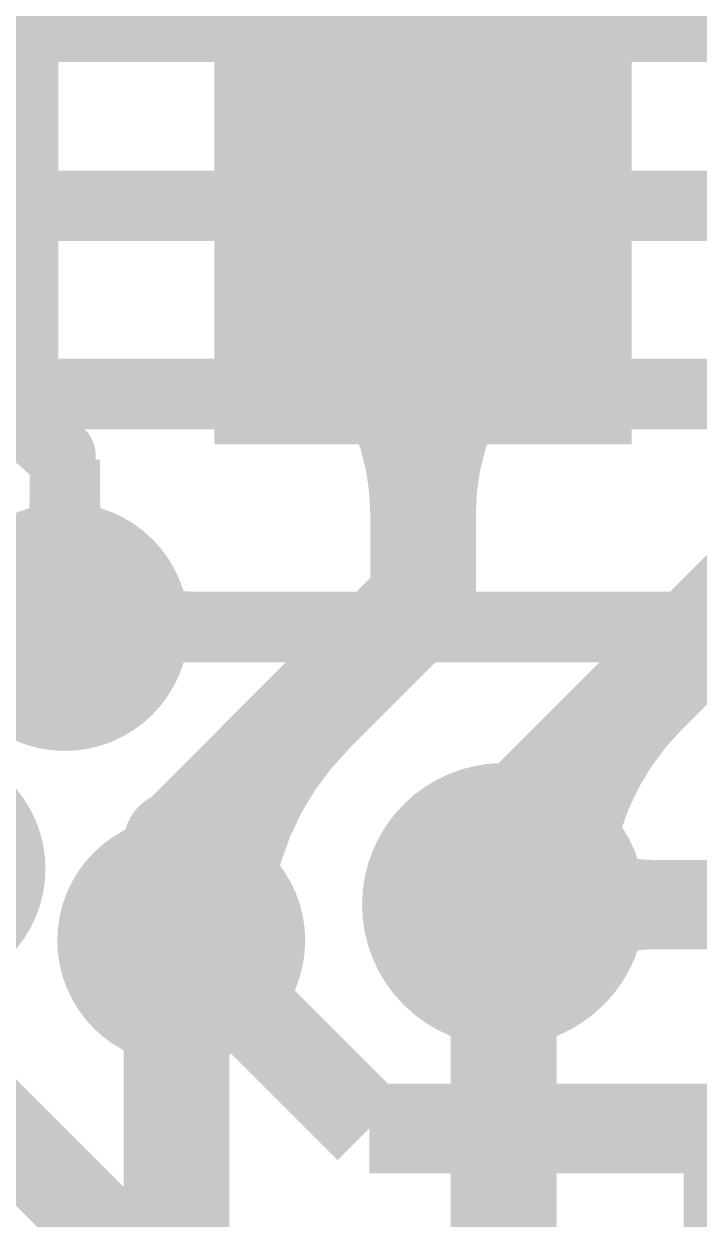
# Model space of a CAD drawing. Extents: x 56.2 to 141.8, y 48 to 96.4.
# Drawn here: x 98.334 to 100.249, y 84.275 to 87.663 of the extents above; entities that cross this region are included whole.
import ezdxf

# ---------------------------------------------------------------- set-up
doc = ezdxf.new("R2010")
doc.units = 0
doc.header["$MEASUREMENT"] = 0
for name, color, linetype in [('BOTTOMLAYER', 5, 'CONTINUOUS'), ('BOTTOMSOLDER', 6, 'CONTINUOUS'), ('MULTILAYER', 9, 'CONTINUOUS'), ('TOPLAYER', 1, 'CONTINUOUS'), ('TOPPASTE', 8, 'CONTINUOUS'), ('TOPSOLDER', 216, 'CONTINUOUS')]:
    doc.layers.add(name, color=color, linetype=linetype)

msp = doc.modelspace()

# ---------------------------------------------------------------- linework, layer by layer
at = {"layer": 'BOTTOMLAYER'}
for points, const_width in [([(95.377, 87.6554), (102.616, 87.6554)], 0.2), ([(96.5454, 87.1474), (102.2604, 87.1474)], 0.2), ([(97.1296, 86.614), (101.981, 86.614)], 0.2), ([(98.4504, 85.9536), (100.6094, 85.9536)], 0.2), ([(99.695, 85.1662), (100.5078, 85.1662)], 0.254), ([(98.7806, 85.0646), (99.314, 84.5312)], 0.254), ([(98.044, 84.7598), (98.8568, 83.947)], 0.254), ([(99.314, 84.5312), (100.3808, 84.5312)], 0.254)]:
    msp.add_lwpolyline(points, dxfattribs=dict(at, const_width=const_width))
for points, const_width in [([(98.325402, 85.9536, 1), (98.575398, 85.9536, 1)], 0.249999), ([(98.506465, 86.059665, 1), (98.606465, 86.059665, 1)], 0.1), ([(98.506465, 86.059665, 1), (98.606465, 86.059665, 1)], 0.1), ([(98.506465, 86.059665, 1), (98.606465, 86.059665, 1)], 0.1), ([(98.506465, 86.059665, 1), (98.606465, 86.059665, 1)], 0.1), ([(98.76253, 85.9536, 1), (98.86253, 85.9536, 1)], 0.1), ([(98.76253, 85.9536, 1), (98.86253, 85.9536, 1)], 0.1), ([(98.76253, 85.9536, 1), (98.86253, 85.9536, 1)], 0.1), ([(98.76253, 85.9536, 1), (98.86253, 85.9536, 1)], 0.1), ([(98.76253, 85.9536, 1), (98.86253, 85.9536, 1)], 0.1), ([(98.76253, 85.9536, 1), (98.86253, 85.9536, 1)], 0.1), ([(98.76253, 85.9536, 1), (98.86253, 85.9536, 1)], 0.1), ([(98.76253, 85.9536, 1), (98.86253, 85.9536, 1)], 0.1), ([(98.506465, 85.847535, 1), (98.606465, 85.847535, 1)], 0.1), ([(98.506465, 85.847535, 1), (98.606465, 85.847535, 1)], 0.1), ([(98.506465, 85.847535, 1), (98.606465, 85.847535, 1)], 0.1), ([(98.506465, 85.847535, 1), (98.606465, 85.847535, 1)], 0.1), ([(99.545, 85.1662, 1), (99.845, 85.1662, 1)], 0.299999), ([(99.753829, 85.288529, 1), (99.880829, 85.288529, 1)], 0.127), ([(99.753829, 85.288529, 1), (99.880829, 85.288529, 1)], 0.127), ([(99.753829, 85.288529, 1), (99.880829, 85.288529, 1)], 0.127), ([(99.753829, 85.288529, 1), (99.880829, 85.288529, 1)], 0.127), ([(99.753829, 85.288529, 1), (99.880829, 85.288529, 1)], 0.127), ([(99.753829, 85.288529, 1), (99.880829, 85.288529, 1)], 0.127), ([(99.753829, 85.288529, 1), (99.880829, 85.288529, 1)], 0.127), ([(99.753829, 85.288529, 1), (99.880829, 85.288529, 1)], 0.127), ([(98.655602, 85.0646, 1), (98.905598, 85.0646, 1)], 0.249999), ([(100.049157, 85.1662, 1), (100.176157, 85.1662, 1)], 0.127), ([(100.049157, 85.1662, 1), (100.176157, 85.1662, 1)], 0.127), ([(100.049157, 85.1662, 1), (100.176157, 85.1662, 1)], 0.127), ([(100.049157, 85.1662, 1), (100.176157, 85.1662, 1)], 0.127), ([(100.049157, 85.1662, 1), (100.176157, 85.1662, 1)], 0.127), ([(100.049157, 85.1662, 1), (100.176157, 85.1662, 1)], 0.127), ([(100.049157, 85.1662, 1), (100.176157, 85.1662, 1)], 0.127), ([(100.049157, 85.1662, 1), (100.176157, 85.1662, 1)], 0.127), ([(100.049157, 85.1662, 1), (100.176157, 85.1662, 1)], 0.127), ([(100.049157, 85.1662, 1), (100.176157, 85.1662, 1)], 0.127), ([(100.049157, 85.1662, 1), (100.176157, 85.1662, 1)], 0.127), ([(100.049157, 85.1662, 1), (100.176157, 85.1662, 1)], 0.127), ([(100.049157, 85.1662, 1), (100.176157, 85.1662, 1)], 0.127), ([(100.049157, 85.1662, 1), (100.176157, 85.1662, 1)], 0.127), ([(100.049157, 85.1662, 1), (100.176157, 85.1662, 1)], 0.127), ([(100.049157, 85.1662, 1), (100.176157, 85.1662, 1)], 0.127), ([(98.840099, 85.0646, 1), (98.967099, 85.0646, 1)], 0.127), ([(98.840099, 85.0646, 1), (98.967099, 85.0646, 1)], 0.127), ([(98.840099, 85.0646, 1), (98.967099, 85.0646, 1)], 0.127), ([(98.840099, 85.0646, 1), (98.967099, 85.0646, 1)], 0.127), ([(98.840099, 85.0646, 1), (98.967099, 85.0646, 1)], 0.127), ([(98.840099, 85.0646, 1), (98.967099, 85.0646, 1)], 0.127), ([(98.840099, 85.0646, 1), (98.967099, 85.0646, 1)], 0.127), ([(98.840099, 85.0646, 1), (98.967099, 85.0646, 1)], 0.127), ([(98.840099, 85.0646, 1), (98.967099, 85.0646, 1)], 0.127), ([(98.840099, 85.0646, 1), (98.967099, 85.0646, 1)], 0.127), ([(98.840099, 85.0646, 1), (98.967099, 85.0646, 1)], 0.127), ([(98.840099, 85.0646, 1), (98.967099, 85.0646, 1)], 0.127), ([(98.840099, 85.0646, 1), (98.967099, 85.0646, 1)], 0.127), ([(98.840099, 85.0646, 1), (98.967099, 85.0646, 1)], 0.127), ([(99.753829, 85.043871, 1), (99.880829, 85.043871, 1)], 0.127), ([(99.753829, 85.043871, 1), (99.880829, 85.043871, 1)], 0.127), ([(99.753829, 85.043871, 1), (99.880829, 85.043871, 1)], 0.127), ([(99.753829, 85.043871, 1), (99.880829, 85.043871, 1)], 0.127), ([(99.753829, 85.043871, 1), (99.880829, 85.043871, 1)], 0.127), ([(99.753829, 85.043871, 1), (99.880829, 85.043871, 1)], 0.127), ([(99.753829, 85.043871, 1), (99.880829, 85.043871, 1)], 0.127), ([(99.753829, 85.043871, 1), (99.880829, 85.043871, 1)], 0.127), ([(98.7171, 84.9416, 1), (98.8441, 84.9416, 1)], 0.127), ([(98.7171, 84.9416, 1), (98.8441, 84.9416, 1)], 0.127), ([(98.7171, 84.9416, 1), (98.8441, 84.9416, 1)], 0.127), ([(98.7171, 84.9416, 1), (98.8441, 84.9416, 1)], 0.127), ([(98.7171, 84.9416, 1), (98.8441, 84.9416, 1)], 0.127), ([(98.7171, 84.9416, 1), (98.8441, 84.9416, 1)], 0.127), ([(98.7171, 84.9416, 1), (98.8441, 84.9416, 1)], 0.127), ([(98.7171, 84.9416, 1), (98.8441, 84.9416, 1)], 0.127), ([(98.7171, 84.9416, 1), (98.8441, 84.9416, 1)], 0.127), ([(98.7171, 84.9416, 1), (98.8441, 84.9416, 1)], 0.127), ([(98.7171, 84.9416, 1), (98.8441, 84.9416, 1)], 0.127), ([(98.7171, 84.9416, 1), (98.8441, 84.9416, 1)], 0.127), ([(98.7171, 84.9416, 1), (98.8441, 84.9416, 1)], 0.127), ([(98.7171, 84.9416, 1), (98.8441, 84.9416, 1)], 0.127), ([(98.927072, 84.854626, 1), (99.054072, 84.854626, 1)], 0.127), ([(98.927072, 84.854626, 1), (99.054072, 84.854626, 1)], 0.127), ([(98.927072, 84.854626, 1), (99.054072, 84.854626, 1)], 0.127), ([(98.927072, 84.854626, 1), (99.054072, 84.854626, 1)], 0.127), ([(98.927072, 84.854626, 1), (99.054072, 84.854626, 1)], 0.127), ([(98.927072, 84.854626, 1), (99.054072, 84.854626, 1)], 0.127), ([(98.927072, 84.854626, 1), (99.054072, 84.854626, 1)], 0.127), ([(98.927072, 84.854626, 1), (99.054072, 84.854626, 1)], 0.127), ([(98.927072, 84.854626, 1), (99.054072, 84.854626, 1)], 0.127), ([(98.927072, 84.854626, 1), (99.054072, 84.854626, 1)], 0.127), ([(98.927072, 84.854626, 1), (99.054072, 84.854626, 1)], 0.127), ([(98.927072, 84.854626, 1), (99.054072, 84.854626, 1)], 0.127), ([(98.927072, 84.854626, 1), (99.054072, 84.854626, 1)], 0.127), ([(98.927072, 84.854626, 1), (99.054072, 84.854626, 1)], 0.127), ([(98.927074, 84.854628, 1), (99.054074, 84.854628, 1)], 0.127), ([(98.927074, 84.854628, 1), (99.054074, 84.854628, 1)], 0.127), ([(98.927074, 84.854628, 1), (99.054074, 84.854628, 1)], 0.127), ([(98.927074, 84.854628, 1), (99.054074, 84.854628, 1)], 0.127), ([(98.927074, 84.854628, 1), (99.054074, 84.854628, 1)], 0.127), ([(98.927074, 84.854628, 1), (99.054074, 84.854628, 1)], 0.127), ([(98.927074, 84.854628, 1), (99.054074, 84.854628, 1)], 0.127), ([(98.927074, 84.854628, 1), (99.054074, 84.854628, 1)], 0.127), ([(98.927074, 84.854628, 1), (99.054074, 84.854628, 1)], 0.127), ([(98.927074, 84.854628, 1), (99.054074, 84.854628, 1)], 0.127), ([(98.927074, 84.854628, 1), (99.054074, 84.854628, 1)], 0.127), ([(98.927074, 84.854628, 1), (99.054074, 84.854628, 1)], 0.127), ([(98.927074, 84.854628, 1), (99.054074, 84.854628, 1)], 0.127), ([(98.927074, 84.854628, 1), (99.054074, 84.854628, 1)], 0.127)]:
    msp.add_lwpolyline(points, format="xyb", close=True, dxfattribs=dict(at, const_width=const_width))
for points, const_width in [([(98.81253, 85.9536, -0.198912), (98.556465, 86.059665)], 0.2), ([(98.81253, 85.9536, -0.198912), (98.556465, 86.059665)], 0.2), ([(98.81253, 85.9536, -0.198912), (98.556465, 86.059665)], 0.2), ([(98.81253, 85.9536, -0.198912), (98.556465, 86.059665)], 0.2), ([(98.556465, 85.847535, -0.198912), (98.81253, 85.9536)], 0.2), ([(98.556465, 85.847535, -0.198912), (98.81253, 85.9536)], 0.2), ([(98.556465, 85.847535, -0.198912), (98.81253, 85.9536)], 0.2), ([(98.556465, 85.847535, -0.198912), (98.81253, 85.9536)], 0.2), ([(100.112657, 85.1662, -0.198912), (99.817329, 85.288529)], 0.254), ([(100.112657, 85.1662, -0.198912), (99.817329, 85.288529)], 0.254), ([(100.112657, 85.1662, -0.198912), (99.817329, 85.288529)], 0.254), ([(100.112657, 85.1662, -0.198912), (99.817329, 85.288529)], 0.254), ([(100.112657, 85.1662, -0.198912), (99.817329, 85.288529)], 0.254), ([(100.112657, 85.1662, -0.198912), (99.817329, 85.288529)], 0.254), ([(100.112657, 85.1662, -0.198912), (99.817329, 85.288529)], 0.254), ([(100.112657, 85.1662, -0.198912), (99.817329, 85.288529)], 0.254), ([(99.817329, 85.043871, -0.198912), (100.112657, 85.1662)], 0.254), ([(99.817329, 85.043871, -0.198912), (100.112657, 85.1662)], 0.254), ([(99.817329, 85.043871, -0.198912), (100.112657, 85.1662)], 0.254), ([(99.817329, 85.043871, -0.198912), (100.112657, 85.1662)], 0.254), ([(99.817329, 85.043871, -0.198912), (100.112657, 85.1662)], 0.254), ([(99.817329, 85.043871, -0.198912), (100.112657, 85.1662)], 0.254), ([(99.817329, 85.043871, -0.198912), (100.112657, 85.1662)], 0.254), ([(99.817329, 85.043871, -0.198912), (100.112657, 85.1662)], 0.254), ([(98.990574, 84.854628, -0.198912), (98.903599, 85.0646)], 0.254), ([(98.990574, 84.854628, -0.198912), (98.903599, 85.0646)], 0.254), ([(98.990574, 84.854628, -0.198912), (98.903599, 85.0646)], 0.254), ([(98.990574, 84.854628, -0.198912), (98.903599, 85.0646)], 0.254), ([(98.990574, 84.854628, -0.198912), (98.903599, 85.0646)], 0.254), ([(98.990574, 84.854628, -0.198912), (98.903599, 85.0646)], 0.254), ([(98.990574, 84.854628, -0.198912), (98.903599, 85.0646)], 0.254), ([(98.990574, 84.854628, -0.198912), (98.903599, 85.0646)], 0.254), ([(98.990574, 84.854628, -0.198912), (98.903599, 85.0646)], 0.254), ([(98.990574, 84.854628, -0.198912), (98.903599, 85.0646)], 0.254), ([(98.990574, 84.854628, -0.198912), (98.903599, 85.0646)], 0.254), ([(98.990574, 84.854628, -0.198912), (98.903599, 85.0646)], 0.254), ([(98.990574, 84.854628, -0.198912), (98.903599, 85.0646)], 0.254), ([(98.990574, 84.854628, -0.198912), (98.903599, 85.0646)], 0.254), ([(98.7806, 84.9416, -0.198912), (98.990572, 84.854626)], 0.254), ([(98.7806, 84.9416, -0.198912), (98.990572, 84.854626)], 0.254), ([(98.7806, 84.9416, -0.198912), (98.990572, 84.854626)], 0.254), ([(98.7806, 84.9416, -0.198912), (98.990572, 84.854626)], 0.254), ([(98.7806, 84.9416, -0.198912), (98.990572, 84.854626)], 0.254), ([(98.7806, 84.9416, -0.198912), (98.990572, 84.854626)], 0.254), ([(98.7806, 84.9416, -0.198912), (98.990572, 84.854626)], 0.254), ([(98.7806, 84.9416, -0.198912), (98.990572, 84.854626)], 0.254), ([(98.7806, 84.9416, -0.198912), (98.990572, 84.854626)], 0.254), ([(98.7806, 84.9416, -0.198912), (98.990572, 84.854626)], 0.254), ([(98.7806, 84.9416, -0.198912), (98.990572, 84.854626)], 0.254), ([(98.7806, 84.9416, -0.198912), (98.990572, 84.854626)], 0.254), ([(98.7806, 84.9416, -0.198912), (98.990572, 84.854626)], 0.254), ([(98.7806, 84.9416, -0.198912), (98.990572, 84.854626)], 0.254)]:
    msp.add_lwpolyline(points, format="xyb", dxfattribs=dict(at, const_width=const_width))
at = {"layer": 'BOTTOMSOLDER'}
for points, const_width in [([(98.274602, 85.9536, 1), (98.626198, 85.9536, 1)], 0.351599), ([(97.868202, 85.2678, 1), (98.219798, 85.2678, 1)], 0.351599), ([(99.4942, 85.1662, 1), (99.8958, 85.1662, 1)], 0.401599), ([(98.604802, 85.0646, 1), (98.956398, 85.0646, 1)], 0.351599)]:
    msp.add_lwpolyline(points, format="xyb", close=True, dxfattribs=dict(at, const_width=const_width))
at = {"layer": 'MULTILAYER'}
for points, const_width in [([(98.325402, 85.9536, 1), (98.575398, 85.9536, 1)], 0.249999), ([(99.545, 85.1662, 1), (99.845, 85.1662, 1)], 0.299999), ([(98.655602, 85.0646, 1), (98.905598, 85.0646, 1)], 0.249999)]:
    msp.add_lwpolyline(points, format="xyb", close=True, dxfattribs=dict(at, const_width=const_width))
at = {"layer": 'TOPLAYER'}
for points, const_width in [([(99.4664, 86.0298), (99.4664, 87.037796)], 0.299999), ([(97.8408, 87.037796), (98.4504, 86.428196)], 0.2), ([(99.695, 85.3694), (101.219, 86.8934)], 0.299999), ([(98.4504, 85.9536), (98.4504, 86.428196)], 0.2), ([(98.766887, 85.330287), (99.4664, 86.0298)], 0.299999), ([(99.695, 84.0994), (99.695, 85.3694)], 0.299999), ([(98.766887, 84.123101), (98.766887, 85.330287)], 0.299999), ([(100.3554, 84.488404), (101.160196, 85.2932)], 0.299999), ([(100.3554, 83.8454), (100.3554, 84.488404)], 0.299999)]:
    msp.add_lwpolyline(points, dxfattribs=dict(at, const_width=const_width))
for points, const_width in [([(98.437873, 86.440724, -0.220221), (98.229583, 87.00803)], 0.2), ([(98.437873, 86.440724, -0.220221), (98.229583, 87.00803)], 0.2), ([(98.437873, 86.440724, -0.220221), (98.229583, 87.00803)], 0.2), ([(99.24366, 86.815056, -0.198912), (99.4664, 86.277318)], 0.299999), ([(99.24366, 86.815056, -0.198912), (99.4664, 86.277318)], 0.299999), ([(99.24366, 86.815056, -0.198912), (99.4664, 86.277318)], 0.299999), ([(99.24366, 86.815056, -0.198912), (99.4664, 86.277318)], 0.299999), ([(99.24366, 86.815056, -0.198912), (99.4664, 86.277318)], 0.299999), ([(99.24366, 86.815056, -0.198912), (99.4664, 86.277318)], 0.299999), ([(99.24366, 86.815056, -0.198912), (99.4664, 86.277318)], 0.299999), ([(99.24366, 86.815056, -0.198912), (99.4664, 86.277318)], 0.299999), ([(99.4664, 86.277318, -0.198912), (99.68914, 86.815056)], 0.299999), ([(99.4664, 86.277318, -0.198912), (99.68914, 86.815056)], 0.299999), ([(99.4664, 86.277318, -0.198912), (99.68914, 86.815056)], 0.299999), ([(99.4664, 86.277318, -0.198912), (99.68914, 86.815056)], 0.299999), ([(99.4664, 86.277318, -0.198912), (99.68914, 86.815056)], 0.299999), ([(99.4664, 86.277318, -0.198912), (99.68914, 86.815056)], 0.299999), ([(99.4664, 86.277318, -0.198912), (99.68914, 86.815056)], 0.299999), ([(99.4664, 86.277318, -0.198912), (99.68914, 86.815056)], 0.299999), ([(97.869474, 86.672814, -0.201531), (98.437875, 86.440721)], 0.2), ([(97.869474, 86.672814, -0.201531), (98.437875, 86.440721)], 0.2), ([(97.869474, 86.672814, -0.201531), (98.437875, 86.440721)], 0.2), ([(98.4504, 86.31573, -0.198912), (98.344335, 86.059665)], 0.2), ([(98.4504, 86.31573, -0.198912), (98.344335, 86.059665)], 0.2), ([(98.4504, 86.31573, -0.198912), (98.344335, 86.059665)], 0.2), ([(98.4504, 86.31573, -0.198912), (98.344335, 86.059665)], 0.2), ([(98.556465, 86.059665, -0.198912), (98.4504, 86.31573)], 0.2), ([(98.556465, 86.059665, -0.198912), (98.4504, 86.31573)], 0.2), ([(98.556465, 86.059665, -0.198912), (98.4504, 86.31573)], 0.2), ([(98.556465, 86.059665, -0.198912), (98.4504, 86.31573)], 0.2), ([(99.845, 85.1662, -0.198912), (100.09475, 85.769148)], 0.299999), ([(99.845, 85.1662, -0.198912), (100.09475, 85.769148)], 0.299999), ([(99.845, 85.1662, -0.198912), (100.09475, 85.769148)], 0.299999), ([(99.845, 85.1662, -0.198912), (100.09475, 85.769148)], 0.299999), ([(99.845, 85.1662, -0.198912), (100.09475, 85.769148)], 0.299999), ([(99.845, 85.1662, -0.198912), (100.09475, 85.769148)], 0.299999), ([(99.845, 85.1662, -0.198912), (100.09475, 85.769148)], 0.299999), ([(99.845, 85.1662, -0.198912), (100.09475, 85.769148)], 0.299999), ([(98.8806, 85.0646, -0.198912), (99.148877, 85.712275)], 0.299999), ([(98.8806, 85.0646, -0.198912), (99.148877, 85.712275)], 0.299999), ([(98.851311, 85.135311, -0.198912), (98.766887, 85.339128)], 0.299999), ([(98.851311, 85.135311, -0.198912), (98.766887, 85.339128)], 0.299999), ([(98.851311, 85.135311, -0.198912), (98.766887, 85.339128)], 0.299999), ([(98.851311, 85.135311, -0.198912), (98.766887, 85.339128)], 0.299999), ([(98.851311, 85.135311, -0.198912), (98.766887, 85.339128)], 0.299999), ([(98.851311, 85.135311, -0.198912), (98.766887, 85.339128)], 0.299999), ([(99.588935, 85.060135, -0.198912), (99.695, 84.80407)], 0.299999), ([(99.588935, 85.060135, -0.198912), (99.695, 84.80407)], 0.299999), ([(99.588935, 85.060135, -0.198912), (99.695, 84.80407)], 0.299999), ([(99.588935, 85.060135, -0.198912), (99.695, 84.80407)], 0.299999), ([(99.588935, 85.060135, -0.198912), (99.695, 84.80407)], 0.299999), ([(99.588935, 85.060135, -0.198912), (99.695, 84.80407)], 0.299999), ([(99.588935, 85.060135, -0.198912), (99.695, 84.80407)], 0.299999), ([(99.588935, 85.060135, -0.198912), (99.695, 84.80407)], 0.299999), ([(99.695, 84.80407, -0.198912), (99.801065, 85.060135)], 0.299999), ([(99.695, 84.80407, -0.198912), (99.801065, 85.060135)], 0.299999), ([(99.695, 84.80407, -0.198912), (99.801065, 85.060135)], 0.299999), ([(99.695, 84.80407, -0.198912), (99.801065, 85.060135)], 0.299999), ([(99.695, 84.80407, -0.198912), (99.801065, 85.060135)], 0.299999), ([(99.695, 84.80407, -0.198912), (99.801065, 85.060135)], 0.299999), ([(99.695, 84.80407, -0.198912), (99.801065, 85.060135)], 0.299999), ([(99.695, 84.80407, -0.198912), (99.801065, 85.060135)], 0.299999), ([(98.766887, 84.790072, -0.198912), (98.851311, 84.993889)], 0.299999), ([(98.766887, 84.790072, -0.198912), (98.851311, 84.993889)], 0.299999), ([(98.766887, 84.790072, -0.198912), (98.851311, 84.993889)], 0.299999), ([(98.766887, 84.790072, -0.198912), (98.851311, 84.993889)], 0.299999), ([(98.766887, 84.790072, -0.198912), (98.851311, 84.993889)], 0.299999), ([(98.766887, 84.790072, -0.198912), (98.851311, 84.993889)], 0.299999), ([(98.766887, 84.790072, -0.198912), (98.851311, 84.993889)], 0.299999), ([(98.766887, 84.790072, -0.198912), (98.851311, 84.993889)], 0.299999), ([(98.766887, 84.790072, -0.198912), (98.851311, 84.993889)], 0.299999), ([(98.766887, 84.790072, -0.198912), (98.851311, 84.993889)], 0.299999), ([(98.766887, 84.790072, -0.198912), (98.851311, 84.993889)], 0.299999), ([(98.766887, 84.790072, -0.198912), (98.851311, 84.993889)], 0.299999), ([(98.766887, 84.790072, -0.198912), (98.851311, 84.993889)], 0.299999), ([(98.766887, 84.790072, -0.198912), (98.851311, 84.993889)], 0.299999)]:
    msp.add_lwpolyline(points, format="xyb", dxfattribs=dict(at, const_width=const_width))
for points, const_width in [([(99.168661, 86.815056, 1), (99.318658, 86.815056, 1)], 0.15), ([(99.168661, 86.815056, 1), (99.318658, 86.815056, 1)], 0.15), ([(99.168661, 86.815056, 1), (99.318658, 86.815056, 1)], 0.15), ([(99.168661, 86.815056, 1), (99.318658, 86.815056, 1)], 0.15), ([(99.168661, 86.815056, 1), (99.318658, 86.815056, 1)], 0.15), ([(99.168661, 86.815056, 1), (99.318658, 86.815056, 1)], 0.15), ([(99.168661, 86.815056, 1), (99.318658, 86.815056, 1)], 0.15), ([(99.168661, 86.815056, 1), (99.318658, 86.815056, 1)], 0.15), ([(99.614142, 86.815056, 1), (99.764139, 86.815056, 1)], 0.15), ([(99.614142, 86.815056, 1), (99.764139, 86.815056, 1)], 0.15), ([(99.614142, 86.815056, 1), (99.764139, 86.815056, 1)], 0.15), ([(99.614142, 86.815056, 1), (99.764139, 86.815056, 1)], 0.15), ([(99.614142, 86.815056, 1), (99.764139, 86.815056, 1)], 0.15), ([(99.614142, 86.815056, 1), (99.764139, 86.815056, 1)], 0.15), ([(99.614142, 86.815056, 1), (99.764139, 86.815056, 1)], 0.15), ([(99.614142, 86.815056, 1), (99.764139, 86.815056, 1)], 0.15), ([(98.387873, 86.440724, 1), (98.487873, 86.440724, 1)], 0.1), ([(98.387873, 86.440724, 1), (98.487873, 86.440724, 1)], 0.1), ([(98.387873, 86.440724, 1), (98.487873, 86.440724, 1)], 0.1), ([(98.387875, 86.440721, 1), (98.487875, 86.440721, 1)], 0.1), ([(98.387875, 86.440721, 1), (98.487875, 86.440721, 1)], 0.1), ([(98.387875, 86.440721, 1), (98.487875, 86.440721, 1)], 0.1), ([(98.4004, 86.31573, 1), (98.5004, 86.31573, 1)], 0.1), ([(98.4004, 86.31573, 1), (98.5004, 86.31573, 1)], 0.1), ([(98.4004, 86.31573, 1), (98.5004, 86.31573, 1)], 0.1), ([(98.4004, 86.31573, 1), (98.5004, 86.31573, 1)], 0.1), ([(98.4004, 86.31573, 1), (98.5004, 86.31573, 1)], 0.1), ([(98.4004, 86.31573, 1), (98.5004, 86.31573, 1)], 0.1), ([(98.4004, 86.31573, 1), (98.5004, 86.31573, 1)], 0.1), ([(98.4004, 86.31573, 1), (98.5004, 86.31573, 1)], 0.1), ([(99.391401, 86.277318, 1), (99.541399, 86.277318, 1)], 0.15), ([(99.391401, 86.277318, 1), (99.541399, 86.277318, 1)], 0.15), ([(99.391401, 86.277318, 1), (99.541399, 86.277318, 1)], 0.15), ([(99.391401, 86.277318, 1), (99.541399, 86.277318, 1)], 0.15), ([(99.391401, 86.277318, 1), (99.541399, 86.277318, 1)], 0.15), ([(99.391401, 86.277318, 1), (99.541399, 86.277318, 1)], 0.15), ([(99.391401, 86.277318, 1), (99.541399, 86.277318, 1)], 0.15), ([(99.391401, 86.277318, 1), (99.541399, 86.277318, 1)], 0.15), ([(99.391401, 86.277318, 1), (99.541399, 86.277318, 1)], 0.15), ([(99.391401, 86.277318, 1), (99.541399, 86.277318, 1)], 0.15), ([(99.391401, 86.277318, 1), (99.541399, 86.277318, 1)], 0.15), ([(99.391401, 86.277318, 1), (99.541399, 86.277318, 1)], 0.15), ([(99.391401, 86.277318, 1), (99.541399, 86.277318, 1)], 0.15), ([(99.391401, 86.277318, 1), (99.541399, 86.277318, 1)], 0.15), ([(99.391401, 86.277318, 1), (99.541399, 86.277318, 1)], 0.15), ([(99.391401, 86.277318, 1), (99.541399, 86.277318, 1)], 0.15), ([(98.325402, 85.9536, 1), (98.575398, 85.9536, 1)], 0.249999), ([(98.294335, 86.059665, 1), (98.394335, 86.059665, 1)], 0.1), ([(98.294335, 86.059665, 1), (98.394335, 86.059665, 1)], 0.1), ([(98.294335, 86.059665, 1), (98.394335, 86.059665, 1)], 0.1), ([(98.294335, 86.059665, 1), (98.394335, 86.059665, 1)], 0.1), ([(98.506465, 86.059665, 1), (98.606465, 86.059665, 1)], 0.1), ([(98.506465, 86.059665, 1), (98.606465, 86.059665, 1)], 0.1), ([(98.506465, 86.059665, 1), (98.606465, 86.059665, 1)], 0.1), ([(98.506465, 86.059665, 1), (98.606465, 86.059665, 1)], 0.1), ([(100.019752, 85.769148, 1), (100.169749, 85.769148, 1)], 0.15), ([(100.019752, 85.769148, 1), (100.169749, 85.769148, 1)], 0.15), ([(100.019752, 85.769148, 1), (100.169749, 85.769148, 1)], 0.15), ([(100.019752, 85.769148, 1), (100.169749, 85.769148, 1)], 0.15), ([(100.019752, 85.769148, 1), (100.169749, 85.769148, 1)], 0.15), ([(100.019752, 85.769148, 1), (100.169749, 85.769148, 1)], 0.15), ([(100.019752, 85.769148, 1), (100.169749, 85.769148, 1)], 0.15), ([(100.019752, 85.769148, 1), (100.169749, 85.769148, 1)], 0.15), ([(99.073879, 85.712275, 1), (99.223876, 85.712275, 1)], 0.15), ([(99.073879, 85.712275, 1), (99.223876, 85.712275, 1)], 0.15), ([(98.691888, 85.339128, 1), (98.841885, 85.339128, 1)], 0.15), ([(98.691888, 85.339128, 1), (98.841885, 85.339128, 1)], 0.15), ([(98.691888, 85.339128, 1), (98.841885, 85.339128, 1)], 0.15), ([(98.691888, 85.339128, 1), (98.841885, 85.339128, 1)], 0.15), ([(98.691888, 85.339128, 1), (98.841885, 85.339128, 1)], 0.15), ([(98.691888, 85.339128, 1), (98.841885, 85.339128, 1)], 0.15), ([(99.545, 85.1662, 1), (99.845, 85.1662, 1)], 0.299999), ([(98.655602, 85.0646, 1), (98.905598, 85.0646, 1)], 0.249999), ([(99.770001, 85.1662, 1), (99.919998, 85.1662, 1)], 0.15), ([(99.770001, 85.1662, 1), (99.919998, 85.1662, 1)], 0.15), ([(99.770001, 85.1662, 1), (99.919998, 85.1662, 1)], 0.15), ([(99.770001, 85.1662, 1), (99.919998, 85.1662, 1)], 0.15), ([(99.770001, 85.1662, 1), (99.919998, 85.1662, 1)], 0.15), ([(99.770001, 85.1662, 1), (99.919998, 85.1662, 1)], 0.15), ([(99.770001, 85.1662, 1), (99.919998, 85.1662, 1)], 0.15), ([(99.770001, 85.1662, 1), (99.919998, 85.1662, 1)], 0.15), ([(98.776312, 85.135311, 1), (98.92631, 85.135311, 1)], 0.15), ([(98.776312, 85.135311, 1), (98.92631, 85.135311, 1)], 0.15), ([(98.776312, 85.135311, 1), (98.92631, 85.135311, 1)], 0.15), ([(98.776312, 85.135311, 1), (98.92631, 85.135311, 1)], 0.15), ([(98.776312, 85.135311, 1), (98.92631, 85.135311, 1)], 0.15), ([(98.776312, 85.135311, 1), (98.92631, 85.135311, 1)], 0.15), ([(98.805601, 85.0646, 1), (98.955598, 85.0646, 1)], 0.15), ([(98.805601, 85.0646, 1), (98.955598, 85.0646, 1)], 0.15), ([(99.513936, 85.060135, 1), (99.663933, 85.060135, 1)], 0.15), ([(99.513936, 85.060135, 1), (99.663933, 85.060135, 1)], 0.15), ([(99.513936, 85.060135, 1), (99.663933, 85.060135, 1)], 0.15), ([(99.513936, 85.060135, 1), (99.663933, 85.060135, 1)], 0.15), ([(99.513936, 85.060135, 1), (99.663933, 85.060135, 1)], 0.15), ([(99.513936, 85.060135, 1), (99.663933, 85.060135, 1)], 0.15), ([(99.513936, 85.060135, 1), (99.663933, 85.060135, 1)], 0.15), ([(99.513936, 85.060135, 1), (99.663933, 85.060135, 1)], 0.15), ([(99.726067, 85.060135, 1), (99.876064, 85.060135, 1)], 0.15), ([(99.726067, 85.060135, 1), (99.876064, 85.060135, 1)], 0.15), ([(99.726067, 85.060135, 1), (99.876064, 85.060135, 1)], 0.15), ([(99.726067, 85.060135, 1), (99.876064, 85.060135, 1)], 0.15), ([(99.726067, 85.060135, 1), (99.876064, 85.060135, 1)], 0.15), ([(99.726067, 85.060135, 1), (99.876064, 85.060135, 1)], 0.15), ([(99.726067, 85.060135, 1), (99.876064, 85.060135, 1)], 0.15), ([(99.726067, 85.060135, 1), (99.876064, 85.060135, 1)], 0.15), ([(98.776312, 84.993889, 1), (98.92631, 84.993889, 1)], 0.15), ([(98.776312, 84.993889, 1), (98.92631, 84.993889, 1)], 0.15), ([(98.776312, 84.993889, 1), (98.92631, 84.993889, 1)], 0.15), ([(98.776312, 84.993889, 1), (98.92631, 84.993889, 1)], 0.15), ([(98.776312, 84.993889, 1), (98.92631, 84.993889, 1)], 0.15), ([(98.776312, 84.993889, 1), (98.92631, 84.993889, 1)], 0.15), ([(98.776312, 84.993889, 1), (98.92631, 84.993889, 1)], 0.15), ([(98.776312, 84.993889, 1), (98.92631, 84.993889, 1)], 0.15), ([(98.776312, 84.993889, 1), (98.92631, 84.993889, 1)], 0.15), ([(98.776312, 84.993889, 1), (98.92631, 84.993889, 1)], 0.15), ([(98.776312, 84.993889, 1), (98.92631, 84.993889, 1)], 0.15), ([(98.776312, 84.993889, 1), (98.92631, 84.993889, 1)], 0.15), ([(98.776312, 84.993889, 1), (98.92631, 84.993889, 1)], 0.15), ([(98.776312, 84.993889, 1), (98.92631, 84.993889, 1)], 0.15), ([(99.620001, 84.80407, 1), (99.769999, 84.80407, 1)], 0.15), ([(99.620001, 84.80407, 1), (99.769999, 84.80407, 1)], 0.15), ([(99.620001, 84.80407, 1), (99.769999, 84.80407, 1)], 0.15), ([(99.620001, 84.80407, 1), (99.769999, 84.80407, 1)], 0.15), ([(99.620001, 84.80407, 1), (99.769999, 84.80407, 1)], 0.15), ([(99.620001, 84.80407, 1), (99.769999, 84.80407, 1)], 0.15), ([(99.620001, 84.80407, 1), (99.769999, 84.80407, 1)], 0.15), ([(99.620001, 84.80407, 1), (99.769999, 84.80407, 1)], 0.15), ([(99.620001, 84.80407, 1), (99.769999, 84.80407, 1)], 0.15), ([(99.620001, 84.80407, 1), (99.769999, 84.80407, 1)], 0.15), ([(99.620001, 84.80407, 1), (99.769999, 84.80407, 1)], 0.15), ([(99.620001, 84.80407, 1), (99.769999, 84.80407, 1)], 0.15), ([(99.620001, 84.80407, 1), (99.769999, 84.80407, 1)], 0.15), ([(99.620001, 84.80407, 1), (99.769999, 84.80407, 1)], 0.15), ([(99.620001, 84.80407, 1), (99.769999, 84.80407, 1)], 0.15), ([(99.620001, 84.80407, 1), (99.769999, 84.80407, 1)], 0.15), ([(98.691888, 84.790072, 1), (98.841885, 84.790072, 1)], 0.15), ([(98.691888, 84.790072, 1), (98.841885, 84.790072, 1)], 0.15), ([(98.691888, 84.790072, 1), (98.841885, 84.790072, 1)], 0.15), ([(98.691888, 84.790072, 1), (98.841885, 84.790072, 1)], 0.15), ([(98.691888, 84.790072, 1), (98.841885, 84.790072, 1)], 0.15), ([(98.691888, 84.790072, 1), (98.841885, 84.790072, 1)], 0.15), ([(98.691888, 84.790072, 1), (98.841885, 84.790072, 1)], 0.15), ([(98.691888, 84.790072, 1), (98.841885, 84.790072, 1)], 0.15), ([(98.691888, 84.790072, 1), (98.841885, 84.790072, 1)], 0.15), ([(98.691888, 84.790072, 1), (98.841885, 84.790072, 1)], 0.15), ([(98.691888, 84.790072, 1), (98.841885, 84.790072, 1)], 0.15), ([(98.691888, 84.790072, 1), (98.841885, 84.790072, 1)], 0.15), ([(98.691888, 84.790072, 1), (98.841885, 84.790072, 1)], 0.15), ([(98.691888, 84.790072, 1), (98.841885, 84.790072, 1)], 0.15)]:
    msp.add_lwpolyline(points, format="xyb", close=True, dxfattribs=dict(at, const_width=const_width))
msp.add_solid([(98.976401, 87.502797), (98.976401, 86.572796), (99.956399, 87.502797), (99.956399, 86.572796)], dxfattribs=at)
at = {"layer": 'TOPPASTE'}
msp.add_solid([(98.976401, 87.502797), (98.976401, 86.572796), (99.956399, 87.502797), (99.956399, 86.572796)], dxfattribs=at)
at = {"layer": 'TOPSOLDER'}
for points, const_width in [([(98.274602, 85.9536, 1), (98.626198, 85.9536, 1)], 0.351599), ([(97.868202, 85.2678, 1), (98.219798, 85.2678, 1)], 0.351599), ([(99.4942, 85.1662, 1), (99.8958, 85.1662, 1)], 0.401599), ([(98.604802, 85.0646, 1), (98.956398, 85.0646, 1)], 0.351599)]:
    msp.add_lwpolyline(points, format="xyb", close=True, dxfattribs=dict(at, const_width=const_width))
for points in [[(97.249201, 87.604397), (97.249201, 86.471196), (98.432399, 87.604397), (98.432399, 86.471196)], [(98.874801, 87.604397), (98.874801, 86.471196), (100.057999, 87.604397), (100.057999, 86.471196)]]:
    msp.add_solid(points, dxfattribs=at)

doc.saveas('drawing.dxf')
